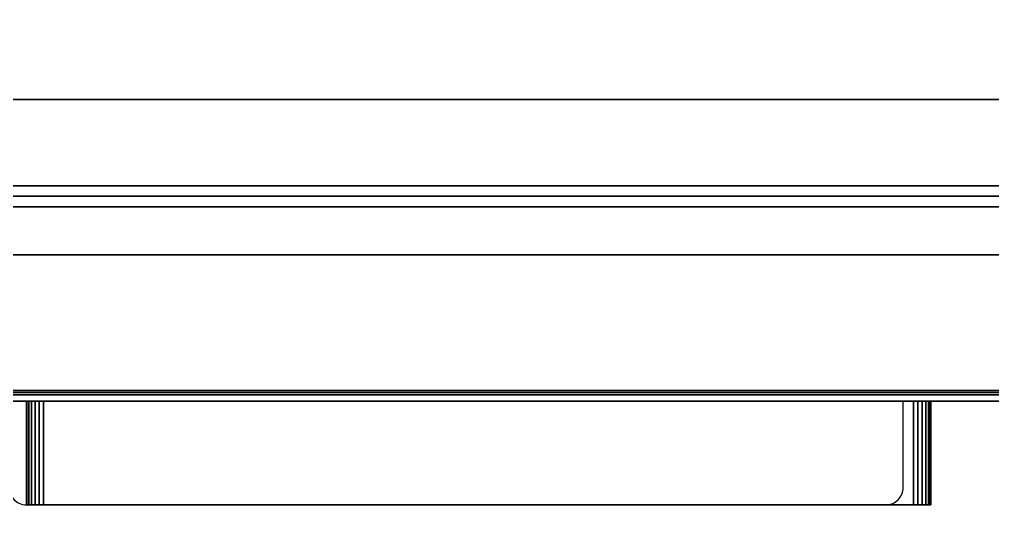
# Model space of a CAD drawing. Header units: millimetres. Extents: x -5 to 3200, y -1375 to 0.
# Drawn here: x 757 to 1038.9, y -879 to -734.3 of the extents above; entities that cross this region are included whole.
import ezdxf

# ---------------------------------------------------------------- set-up
doc = ezdxf.new("R2010")
doc.units = ezdxf.units.MM
for name, color, linetype in [('IQ_200_2D', 1, 'Continuous'), ('IQ_200_3D', 1, 'Continuous'), ('IQ_204_2D', 7, 'Continuous'), ('IQ_204_3D', 7, 'Continuous')]:
    doc.layers.add(name, color=color, linetype=linetype)

msp = doc.modelspace()

# ---------------------------------------------------------------- linework, layer by layer
at = {"layer": 'IQ_200_2D'}
msp.add_lwpolyline([(0, -50), (2900, -50), (2900, -845), (1693, -845), (1693, -879), (1207, -879), (1207, -845), (0, -845), (0, -50)], dxfattribs=at)
at = {"layer": 'IQ_200_2D', "color": 7}
msp.add_lwpolyline([(1013, -845), (754, -845), (754, -870, 0.414214), (759, -875), (1008, -875, 0.414214), (1013, -870)], format="xyb", close=True, dxfattribs=at)
at = {"layer": 'IQ_200_3D'}
for points in [[(2895, -50, 1785), (565, -50, 1785), (565, -782.5, 1785), (2895, -782.5, 1785)], [(2895, -117.5, 708), (565, -117.5, 708), (565, -757.5, 708), (2895, -757.5, 708)], [(2895, -757.5, 1443), (565, -757.5, 1443), (565, -117.5, 1443), (2895, -117.5, 1443)], [(2895, -782.5, 150), (565, -782.5, 150), (565, -117.5, 150), (2895, -117.5, 150)], [(2895, -757.5, 708), (565, -757.5, 708), (565, -757.5, 1443), (2895, -757.5, 1443)], [(1215, -782.5, 758.13), (565, -782.5, 758.13), (565, -841.85, 774.03), (1215, -841.85, 774.03)], [(1215, -842.5, 188), (565, -842.5, 188), (565, -782.5, 188), (1215, -782.5, 188)], [(2895, -782.5, 1785), (565, -782.5, 1785), (565, -782.5, 150), (2895, -782.5, 150)], [(1215, -785.5, 1493), (565, -785.5, 1493), (565, -802.58, 1493), (1215, -802.58, 1493)], [(1215, -785.5, 763.62), (565, -785.5, 763.62), (565, -785.5, 1493), (1215, -785.5, 1493)], [(1215, -843.15, 775.81), (565, -843.15, 775.81), (565, -788.65, 761.21), (1215, -788.65, 761.21)], [(1215, -802.58, 1493), (565, -802.58, 1493), (565, -845, 1463.41), (1215, -845, 1463.41)], [(1215, -845, 771.62), (565, -845, 771.62), (565, -845, 190.5), (1215, -845, 190.5)], [(1215, -845, 1463.41), (565, -845, 1463.41), (565, -845, 778.22), (1215, -845, 778.22)]]:
    msp.add_3dface(points, dxfattribs=at)
for points, invisible_edges in [([(1215, -785.57, 763.05), (565, -785.57, 763.05), (565, -785.5, 763.62), (1215, -785.5, 763.62)], 1), ([(1215, -785.76, 762.52), (565, -785.76, 762.52), (565, -785.57, 763.05), (1215, -785.57, 763.05)], 5), ([(1215, -786.07, 762.04), (565, -786.07, 762.04), (565, -785.76, 762.52), (1215, -785.76, 762.52)], 5), ([(565, -786.07, 762.04), (1215, -786.07, 762.04), (1215, -786.48, 761.64), (565, -786.48, 761.64)], 5), ([(1215, -786.97, 761.34), (565, -786.97, 761.34), (565, -786.48, 761.64), (1215, -786.48, 761.64)], 5), ([(1215, -787.51, 761.17), (565, -787.51, 761.17), (565, -786.97, 761.34), (1215, -786.97, 761.34)], 5), ([(1215, -788.08, 761.12), (565, -788.08, 761.12), (565, -787.51, 761.17), (1215, -787.51, 761.17)], 5), ([(1215, -788.65, 761.21), (565, -788.65, 761.21), (565, -788.08, 761.12), (1215, -788.08, 761.12)], 4), ([(1215, -841.85, 774.03), (565, -841.85, 774.03), (565, -842.5, 774.12), (1215, -842.5, 774.12)], 4), ([(1215, -842.5, 774.12), (565, -842.5, 774.12), (565, -843.15, 774.03), (1215, -843.15, 774.03)], 5), ([(1215, -843.15, 188.09), (565, -843.15, 188.09), (565, -842.5, 188), (1215, -842.5, 188)], 1), ([(1215, -843.15, 774.03), (565, -843.15, 774.03), (565, -843.75, 773.79), (1215, -843.75, 773.79)], 5), ([(1215, -843.75, 188.33), (565, -843.75, 188.33), (565, -843.15, 188.09), (1215, -843.15, 188.09)], 5), ([(1215, -843.75, 776.06), (565, -843.75, 776.06), (565, -843.15, 775.81), (1215, -843.15, 775.81)], 1), ([(1215, -843.75, 773.79), (565, -843.75, 773.79), (565, -844.27, 773.39), (1215, -844.27, 773.39)], 5), ([(565, -843.75, 188.33), (1215, -843.75, 188.33), (1215, -844.27, 188.73), (565, -844.27, 188.73)], 5), ([(1215, -844.27, 776.46), (565, -844.27, 776.46), (565, -843.75, 776.06), (1215, -843.75, 776.06)], 5), ([(1215, -844.27, 773.39), (565, -844.27, 773.39), (565, -844.67, 772.87), (1215, -844.67, 772.87)], 5), ([(1215, -844.67, 189.25), (565, -844.67, 189.25), (565, -844.27, 188.73), (1215, -844.27, 188.73)], 5), ([(1215, -844.67, 776.97), (565, -844.67, 776.97), (565, -844.27, 776.46), (1215, -844.27, 776.46)], 5), ([(1215, -844.67, 772.87), (565, -844.67, 772.87), (565, -844.91, 772.27), (1215, -844.91, 772.27)], 5), ([(1215, -844.91, 189.85), (565, -844.91, 189.85), (565, -844.67, 189.25), (1215, -844.67, 189.25)], 5), ([(1215, -844.91, 777.58), (565, -844.91, 777.58), (565, -844.67, 776.97), (1215, -844.67, 776.97)], 5), ([(1215, -844.91, 772.27), (565, -844.91, 772.27), (565, -845, 771.62), (1215, -845, 771.62)], 1), ([(1215, -845, 190.5), (565, -845, 190.5), (565, -844.91, 189.85), (1215, -844.91, 189.85)], 4), ([(1215, -845, 778.22), (565, -845, 778.22), (565, -844.91, 777.58), (1215, -844.91, 777.58)], 4)]:
    msp.add_3dface(points, dxfattribs=dict(at, invisible_edges=invisible_edges))
at = {"layer": 'IQ_204_2D'}
msp.add_line((0, -782.5), (2900, -782.5), dxfattribs=at)

# ---------------------------------------------------------------- meshes
at = {"layer": 'IQ_204_3D'}
mesh = msp.add_polyface(dxfattribs=at)
corners = [(1021, -845, 827), (1021, -845, 812), (1020.83, -845, 810.71), (1020.33, -845, 809.5), (1019.53, -845, 808.46), (1018.5, -845, 807.67), (1017.29, -845, 807.17), (1016, -845, 807), (764, -845, 807), (762.7, -845, 807.17), (761.5, -845, 807.67), (760.46, -845, 808.46), (759.67, -845, 809.5), (759.17, -845, 810.71), (759, -845, 812), (759, -845, 827)]
mesh.append_faces([[corners[k] for k in face] for face in [(15, 7, 8)]], dxfattribs={"vtx0": -1, "vtx2": -1})
mesh.append_faces([[corners[k] for k in face] for face in [(8, 13, 14, 15)]], dxfattribs={"vtx0": -1, "vtx3": -1})
mesh.append_faces([[corners[k] for k in face] for face in [(12, 13, 10, 11)]], dxfattribs={"vtx1": -1})
mesh.append_faces([[corners[k] for k in face] for face in [(0, 1, 7, 15)]], dxfattribs={"vtx1": -1, "vtx2": -1})
mesh.append_faces([[corners[k] for k in face] for face in [(3, 4, 5)]], dxfattribs={"vtx2": -1})
mesh.append_faces([[corners[k] for k in face] for face in [(8, 9, 10, 13), (1, 2, 3, 7), (5, 6, 7, 3)]], dxfattribs={"vtx2": -1, "vtx3": -1})
mesh = msp.add_polyface(dxfattribs=at)
corners = [(1021, -875, 827), (1021, -845, 827), (759, -845, 827), (759, -875, 827)]
mesh.append_faces([[corners[k] for k in face] for face in [(0, 1, 2, 3)]])
mesh = msp.add_polyface(dxfattribs=at)
corners = [(759, -875, 827), (759, -845, 827), (759, -845, 812), (759, -875, 812)]
mesh.append_faces([[corners[k] for k in face] for face in [(0, 1, 2, 3)]])
mesh = msp.add_polyface(dxfattribs=at)
corners = [(764, -875, 807), (762.7, -875, 807.17), (761.5, -875, 807.67), (760.46, -875, 808.46), (759.67, -875, 809.5), (759.17, -875, 810.71), (759, -875, 812), (759, -845, 812), (759.17, -845, 810.71), (759.67, -845, 809.5), (760.46, -845, 808.46), (761.5, -845, 807.67), (762.7, -845, 807.17), (764, -845, 807)]
mesh.append_faces([[corners[k] for k in face] for face in [(7, 8, 5, 6), (0, 1, 12, 13)]], dxfattribs={"vtx1": -1})
mesh.append_faces([[corners[k] for k in face] for face in [(8, 9, 4, 5), (3, 4, 9, 10), (10, 11, 2, 3), (11, 12, 1, 2)]], dxfattribs={"vtx1": -1, "vtx3": -1})
mesh = msp.add_polyface(dxfattribs=at)
corners = [(764, -875, 807), (764, -845, 807), (1016, -845, 807), (1016, -875, 807)]
mesh.append_faces([[corners[k] for k in face] for face in [(0, 1, 2, 3)]])
mesh = msp.add_polyface(dxfattribs=at)
corners = [(1021, -875, 812), (1020.83, -875, 810.71), (1020.33, -875, 809.5), (1019.53, -875, 808.46), (1018.5, -875, 807.67), (1017.29, -875, 807.17), (1016, -875, 807), (1016, -845, 807), (1017.29, -845, 807.17), (1018.5, -845, 807.67), (1019.53, -845, 808.46), (1020.33, -845, 809.5), (1020.83, -845, 810.71), (1021, -845, 812)]
mesh.append_faces([[corners[k] for k in face] for face in [(7, 8, 5, 6)]], dxfattribs={"vtx1": -1})
mesh.append_faces([[corners[k] for k in face] for face in [(8, 9, 4, 5), (3, 4, 9, 10), (10, 11, 2, 3), (11, 12, 1, 2)]], dxfattribs={"vtx1": -1, "vtx3": -1})
mesh.append_faces([[corners[k] for k in face] for face in [(13, 0, 1, 12)]], dxfattribs={"vtx2": -1})
mesh = msp.add_polyface(dxfattribs=at)
corners = [(1021, -875, 812), (1021, -845, 812), (1021, -845, 827), (1021, -875, 827)]
mesh.append_faces([[corners[k] for k in face] for face in [(0, 1, 2, 3)]])
mesh = msp.add_polyface(dxfattribs=at)
corners = [(1021, -875, 827), (759, -875, 827), (759, -875, 812), (759.17, -875, 810.71), (759.67, -875, 809.5), (760.46, -875, 808.46), (761.5, -875, 807.67), (762.7, -875, 807.17), (764, -875, 807), (1016, -875, 807), (1017.29, -875, 807.17), (1018.5, -875, 807.67), (1019.53, -875, 808.46), (1020.33, -875, 809.5), (1020.83, -875, 810.71), (1021, -875, 812)]
mesh.append_faces([[corners[k] for k in face] for face in [(15, 12, 13, 14)]], dxfattribs={"vtx0": -1})
mesh.append_faces([[corners[k] for k in face] for face in [(8, 3, 4, 5)]], dxfattribs={"vtx0": -1, "vtx3": -1})
mesh.append_faces([[corners[k] for k in face] for face in [(11, 12, 15, 10), (2, 3, 8, 1)]], dxfattribs={"vtx1": -1, "vtx2": -1})
mesh.append_faces([[corners[k] for k in face] for face in [(15, 0, 9, 10), (8, 9, 0, 1)]], dxfattribs={"vtx1": -1, "vtx3": -1})
mesh.append_faces([[corners[k] for k in face] for face in [(6, 7, 8, 5)]], dxfattribs={"vtx2": -1})

doc.saveas('drawing.dxf')
